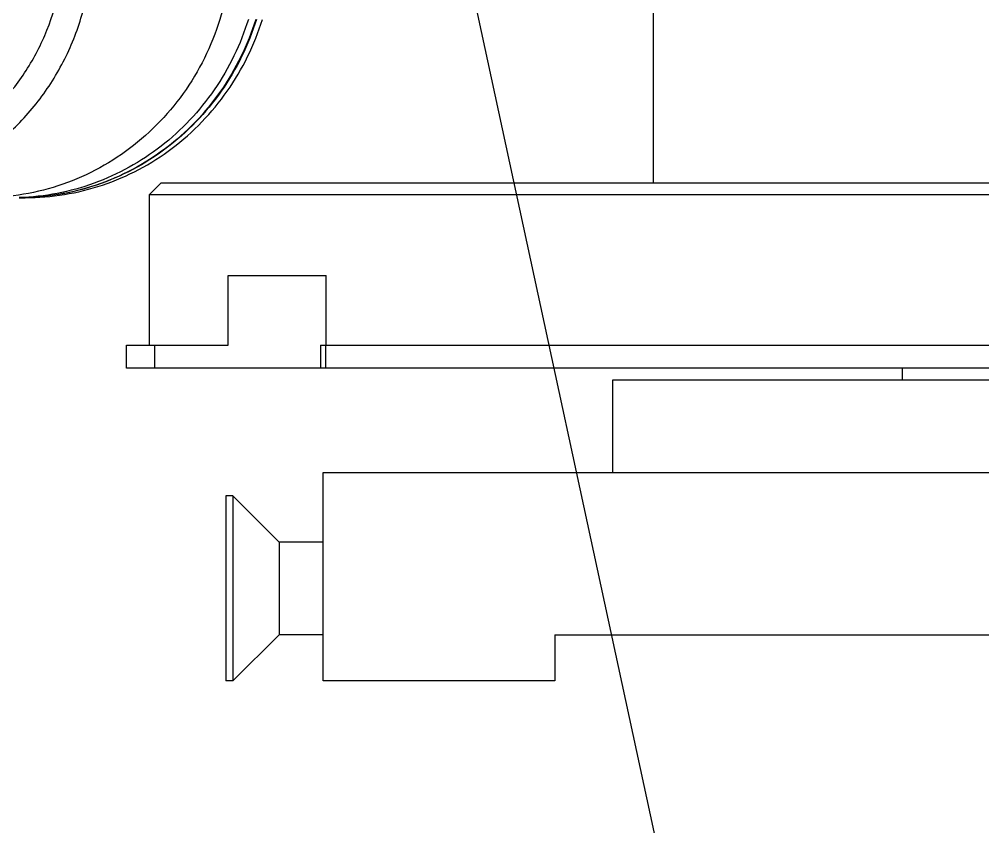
# Model space of a CAD drawing. Header units: millimetres. Extents: x 0 to 841, y 0 to 594.
# Drawn here: x 54.14 to 74.94, y 175.76 to 193.19 of the extents above; entities that cross this region are included whole.
import ezdxf

# ---------------------------------------------------------------- set-up
doc = ezdxf.new("R2010")
doc.units = ezdxf.units.MM
doc.header["$LTSCALE"] = 46.255
doc.layers.get('0').update_dxf_attribs({"linetype": 'CONTINUOUS'})
doc.layers.add('AXIS', color=7, linetype='CONTINUOUS')
doc.layers.add('NOTE', color=7, linetype='CONTINUOUS')
doc.styles.get("Standard").update_dxf_attribs({"font": 'txt', "width": 0.85})
doc.dimstyles.get("Standard").update_dxf_attribs({"dimtxt": 3.5, "dimasz": 3.5, "dimexe": 1.5, "dimexo": 1, "dimtad": 1, "dimtxsty": 'STANDARD', "dimcen": 0.09, "dimadec": 0, "dimazin": 0, "dimtol": 1, "dimtp": 0.01, "dimtm": 0.01, "dimtfac": 1, "dimtofl": 0, "dimtmove": 0, "dimatfit": 3, "dimfxl": 1, "dimtolj": 1, "dimarcsym": 0})

msp = doc.modelspace()

# ---------------------------------------------------------------- linework, layer by layer
at = {"color": 7, "linetype": 'CONTINUOUS'}
for p, q in [((57.201, 189.655), (56.951, 189.405)), ((57.201, 189.655), (96.701, 189.655)), ((56.951, 189.405), (96.951, 189.405)), ((56.951, 186.155), (56.951, 189.405)), ((58.65, 187.655), (60.767, 187.655)), ((58.65, 186.155), (58.65, 187.655)), ((60.767, 186.155), (60.767, 187.655)), ((56.451, 186.155), (58.65, 186.155)), ((57.068, 185.655), (57.068, 186.155)), ((60.642, 186.155), (95.258, 186.155)), ((60.642, 186.155), (60.642, 185.655)), ((60.747, 186.155), (60.747, 185.655)), ((94.918, 185.655), (56.451, 185.655)), ((60.701, 183.405), (94.215, 183.405)), ((60.701, 178.905), (60.701, 183.405)), ((58.751, 182.905), (58.601, 182.905)), ((58.601, 182.905), (58.601, 178.905)), ((58.751, 182.905), (59.751, 181.905)), ((58.751, 182.905), (58.751, 178.905)), ((60.701, 181.905), (59.751, 181.905)), ((59.751, 181.905), (59.751, 179.905)), ((59.751, 179.905), (58.751, 178.905)), ((60.701, 179.905), (59.751, 179.905)), ((65.701, 179.905), (94.775, 179.905)), ((65.701, 179.905), (65.701, 178.905)), ((58.751, 178.905), (58.601, 178.905)), ((65.701, 178.905), (60.701, 178.905))]:
    msp.add_line(p, q, dxfattribs=at)
msp.add_arc((54.27, 194.508), 5.172, 269.2848, 270, dxfattribs=at)
for points, knots in [([(45.354, 194.887), (45.354, 194.557), (45.417, 193.896), (45.695, 192.944), (46.148, 192.066), (46.758, 191.295), (47.502, 190.663), (48.351, 190.192), (49.273, 189.902), (50.232, 189.804), (51.191, 189.902), (52.113, 190.192), (52.962, 190.663), (53.706, 191.295), (54.316, 192.066), (54.768, 192.944), (55.047, 193.896), (55.11, 194.557), (55.11, 194.887)], [0, 0, 0, 0, 0.063559, 0.126956, 0.19006, 0.252775, 0.315069, 0.376969, 0.438567, 0.5, 0.561433, 0.623031, 0.684931, 0.747225, 0.80994, 0.873044, 0.936441, 1, 1, 1, 1]), ([(50.361, 189.337), (50.712, 189.337), (51.416, 189.409), (52.429, 189.727), (53.362, 190.244), (54.179, 190.94), (54.849, 191.786), (55.347, 192.752), (55.653, 193.798), (55.722, 194.524), (55.722, 194.887)], [0, 0, 0, 0, 0.122867, 0.246062, 0.369863, 0.494449, 0.619881, 0.746089, 0.872882, 1, 1, 1, 1]), ([(58.531, 193.395), (58.376, 192.821), (57.885, 191.72), (56.871, 190.611), (55.889, 189.962), (55.086, 189.604), (54.238, 189.386), (53.657, 189.337), (53.367, 189.337)], [0, 0, 0, 0, 0.253252, 0.503946, 0.628673, 0.752813, 0.876518, 1, 1, 1, 1]), ([(59.26, 193.187), (59.088, 192.637), (58.576, 191.588), (57.369, 190.333), (55.841, 189.523), (54.703, 189.337), (54.14, 189.337)], [0, 0, 0, 0, 0.252965, 0.503825, 0.752569, 1, 1, 1, 1]), ([(59.243, 193.187), (59.072, 192.637), (58.561, 191.587), (57.357, 190.332), (55.835, 189.523), (54.701, 189.337), (54.14, 189.337)], [0, 0, 0, 0, 0.253601, 0.504655, 0.753132, 1, 1, 1, 1]), ([(59.085, 193.187), (58.918, 192.65), (58.423, 191.623), (57.26, 190.385), (55.789, 189.567), (54.687, 189.356), (54.14, 189.339)], [0, 0, 0, 0, 0.253539, 0.504604, 0.753128, 1, 1, 1, 1]), ([(54.27, 189.337), (54.833, 189.337), (55.971, 189.523), (57.498, 190.333), (58.705, 191.588), (59.218, 192.637), (59.389, 193.187)], [0, 0, 0, 0, 0.247431, 0.496175, 0.747035, 1, 1, 1, 1])]:
    msp.add_open_spline(points, degree=3, knots=knots, dxfattribs=at)
at = {"layer": 'AXIS', "color": 7, "linetype": 'CONTINUOUS'}
for p, q in [((67.826, 189.655), (67.826, 194.405)), ((54.14, 189.337), (54.27, 189.337)), ((56.951, 186.155), (56.951, 189.405)), ((56.451, 185.655), (56.451, 186.155)), ((73.201, 185.405), (73.201, 185.655)), ((66.951, 185.405), (86.951, 185.405)), ((66.951, 183.405), (66.951, 185.405))]:
    msp.add_line(p, q, dxfattribs=at)

# ---------------------------------------------------------------- leaders
at = {"layer": 'NOTE', "color": 2, "linetype": 'CONTINUOUS'}
msp.add_leader([(60.485, 209.727), (73.125, 151.168), (79.125, 151.168)], dimstyle='STANDARD', override={"dimtad": 0, "dimldrblk": 'DOT'}, dxfattribs=at)

doc.saveas('drawing.dxf')
